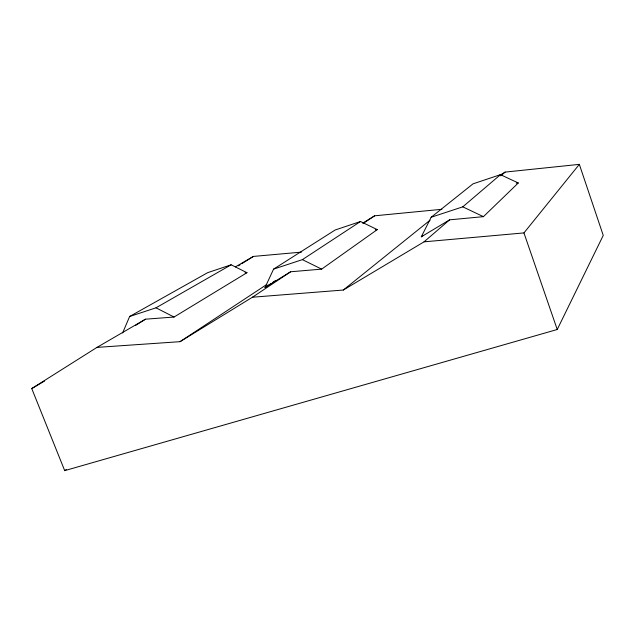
<?xml version="1.0" encoding="UTF-8"?>
<svg xmlns="http://www.w3.org/2000/svg" width="635" height="635" viewBox="0 0 635 635"><rect width="100%" height="100%" fill="white"/><g stroke="black" fill="none" stroke-linecap="round" stroke-linejoin="round"><path stroke-width="0.95" d="M122.595 332.978L129.635 316.5L207.685 272.653L231.14 264.803L246.975 272.701L174.038 317.032L145.471 319.191L96.972 347.393L31.75 388.564L64.699 470.638L557.236 329.501L603.25 235.402L579.334 164.362L505.119 172.093L499.237 175.649M265.033 287.504L273.582 269.121L335.169 229.989L360.505 221.504L377.269 229.616L321.651 269.137L290.647 271.764L265.033 287.504L270.788 283.694M421.299 236.807L431.165 217.249L473.027 183.84L500.475 174.657L518.271 182.983L483.425 216.654L449.628 219.829L421.299 236.807L422.807 235.545M96.972 347.393L180.046 341.67L252.444 297.22L343.313 290.036L424.053 241.832L523.946 232.918L579.334 164.362M424.053 241.832L449.628 219.829M500.721 175.871L505.119 172.093M431.165 217.249L462.78 206.843L500.475 174.657M343.313 290.036L430.03 220.226M64.699 470.638L66.294 469.463M252.444 297.22L290.647 271.764M363.188 223.433L374.634 215.805L441.897 209.296M272.431 282.599L275.717 280.424M180.046 341.67L266.851 284.432M273.582 269.121L302.395 259.636L360.505 221.504M135.509 325.469L145.471 319.191M238.442 265.811L240.101 264.771M241.76 263.723L253.381 256.421L301.434 252.127M362.823 223.083L374.634 215.805M31.75 388.564L44.577 381.04M235.387 266.89L253.381 256.421M129.635 316.5L155.996 307.824L231.14 264.803M516.318 183.182L518.271 182.983M375.325 229.799L377.269 229.616M245.031 272.867L246.975 272.701M462.78 206.843L483.425 216.654M302.395 259.636L321.651 269.137M155.996 307.824L174.038 317.032M523.946 232.918L557.236 329.501"/></g></svg>
